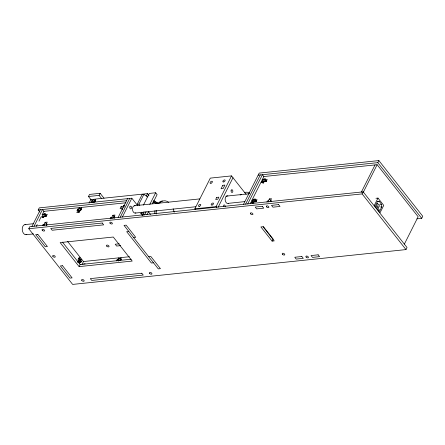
<?xml version="1.0" encoding="UTF-8"?>
<svg xmlns="http://www.w3.org/2000/svg" width="445" height="445" viewBox="0 0 445 445"><rect width="100%" height="100%" fill="white"/><g stroke="black" fill="none" stroke-linecap="round" stroke-linejoin="round"><path stroke-width="0.67" d="M28.775 228.736L29.815 226.666L363.159 191.84L407.03 247.52L405.99 249.589L72.646 284.416L28.775 228.736L362.119 193.909L363.159 191.84M39.939 212.137L38.22 209.951L39.26 207.882L131.831 198.214L137.789 205.774M31.94 226.444L40.345 209.734M34.065 226.221L42.47 209.512L44.066 211.536M36.368 226.321L37.235 224.597M38.971 221.148L41.129 216.854L42.548 216.709L43.265 217.622M46.586 216.298L45.145 214.473L47.27 214.251L46.23 216.32L43.61 216.609L42.175 214.785L43.905 211.336L79.316 207.637L80.751 209.462L80.061 210.841L79.138 210.936L78.632 211.948M42.548 216.709L42.097 217.605L43.655 217.438L44.105 216.543M42.175 214.785L43.588 214.635L44.038 213.739L45.596 213.578L45.145 214.473M42.614 225.515L43.12 224.503L44.044 224.408L45.084 222.339L47.209 222.116L46.163 224.185L46.886 225.098M46.002 225.198L46.519 224.163L45.084 222.339M46.325 225.609L47.087 224.091L46.163 224.185M79.316 207.637L78.62 209.017L77.697 209.111L76.935 210.63L77.858 210.535L79.293 212.36M77.858 210.535L76.818 212.604L78.943 212.382L79.983 210.313L80.901 210.218L81.663 208.699L80.745 208.794L81.463 209.706M80.745 208.794L81.441 207.415L125.929 202.764M91.058 199.772L88.477 196.495L89.517 194.426L100.142 193.319L104.013 198.231M89.045 203.176L90.875 199.538L93.355 199.282L94.791 201.107L94.329 202.024M93.355 199.282L92.66 200.662L91.737 200.756L90.975 202.275L91.898 202.18M95.503 201.351L94.785 200.439L95.475 199.06L147.523 193.619L148.964 195.444M88.477 196.495L99.102 195.388L100.142 193.319M77.614 262.25L78.654 260.175L78.031 259.385L78.793 257.866L79.416 258.662L80.111 257.282L67.629 241.44M78.732 260.709L80.851 260.486L81.48 261.276L79.355 261.499L78.732 260.709L79.421 259.329L81.546 259.107L83.543 261.643M78.843 262.511L79.355 261.499M79.31 263.557L80.089 262.005L80.712 262.795L81.48 261.276M80.851 260.486L81.546 259.107M79.104 266.616L132.215 261.07L113.275 237.029L60.164 242.581L79.104 266.616L80.145 264.547L131.186 259.213M82.019 264.413L83.465 261.538L118.871 257.839L120.311 259.663L119.85 260.586M110.143 218.94L110.905 217.421L111.823 217.327L112.869 215.258L114.994 215.035L113.948 217.104L114.671 218.017M113.787 218.117L114.304 217.082L112.869 215.258M114.359 218.022L114.871 217.01L113.948 217.104M124.761 205.306L123.721 205.418L123.271 206.313L121.146 206.536L120.105 208.605L122.23 208.382L121.78 209.278L122.814 209.172M118.136 217.438L127.582 198.659M120.261 217.216L129.706 198.437M122.386 216.993L131.831 198.214M137.761 205.54L137.216 204.277L142.077 194.615L143.846 194.432L147.851 196.924M139.53 205.356L138.99 204.088L143.846 194.432M146.277 196.106L147.523 193.619M143.429 205.101L149.297 193.436L155.667 192.768L157.107 194.599L152.479 203.793M118.871 257.839L118.181 259.218L117.258 259.318L116.495 260.831L117.413 260.737M141.521 212.209L141.004 213.244L142.606 215.28M140.576 213.288L143.129 213.022L143.646 211.987M121.023 259.913L120.3 258.996L120.996 257.616L129.428 256.737M141.866 215.13L144.564 214.846L146.105 211.781M149.809 204.422L155.667 192.768M146.928 214.835L148.469 211.77M195.578 209.74L194.86 208.822L210.307 178.117L231.55 175.897L246.18 194.459M194.86 208.822L216.103 206.602L231.55 175.897M218.161 207.203L232.991 177.722M243.482 204.344L259.201 173.088L378.879 160.584L422.75 216.264L421.71 218.334L416.893 218.84M245.607 204.121L260.286 174.935M247.732 203.899L262.411 174.713L263.846 176.537L262.111 179.991L263.551 181.816L266.171 181.527L267.211 179.457L265.087 179.68L266.527 181.504M250.123 203.827L250.908 202.275L252.321 202.125L253.038 203.037M256.359 201.719L254.918 199.894L257.043 199.672L256.003 201.741L253.383 202.03L251.948 200.206L261.07 182.061L262.489 181.91L263.568 183.279M252.321 202.125L251.87 203.02L253.428 202.859L253.878 201.963M251.948 200.206L253.361 200.055L253.811 199.16L255.369 198.998L254.918 199.894M262.489 181.91L262.038 182.806L263.596 182.645L264.046 181.749M262.111 179.991L263.529 179.841L263.98 178.946L265.537 178.779L265.087 179.68M256.292 200.879L255.252 200.984L254.801 201.88L253.361 200.055M266.455 180.659L265.42 180.77L264.97 181.666L263.529 179.841M266.9 202.086L267.412 201.073L268.329 200.973L269.37 198.904L271.495 198.681L270.454 200.756L271.172 201.668M270.287 201.769L270.81 200.734L269.37 198.904M270.866 201.668L271.378 200.656L270.454 200.756M272.09 241.118L274.215 240.895L263.04 226.716L260.915 226.939L272.09 241.118L273.13 239.048L264.336 227.89M361.284 192.246L375.024 164.923M258.161 175.158L377.833 162.653L378.879 160.584M363.098 192.646L377.149 164.7L418.144 216.732L404.405 244.055M377.989 198.086L374.345 205.334L380.102 212.632L383.746 205.39L377.989 198.086L375.964 198.298M381.81 206.892L379.902 210.685L375.586 205.212L377.493 201.413L379.146 201.251L381.543 204.294L381.81 206.892L380.52 207.025M263.796 176.543L377.149 164.7M94.785 200.439L95.703 200.345L94.941 201.863L94.017 201.958M38.22 209.951L126.541 200.728M137.216 204.277L138.99 204.088M134.423 205.729L199.855 198.893M226.021 196.162L249.439 193.714M24.97 224.603L33.77 223.679M135.174 213.077L195.783 206.741M228.152 203.359L244.678 201.635M26.005 234.699L33.447 233.92M377.855 201.385L379.146 201.251M379.607 204.5L381.543 204.294M128.811 231.456L126.686 231.678L151.378 263.017L153.503 262.795M133.606 237.541L135.731 237.319L126.141 225.148L124.016 225.37L158.298 268.88L160.422 268.658L150.833 256.487L148.708 256.709M119.227 243.81L115.216 244.227L116.651 246.052L120.667 245.634M78.353 258.773L79.416 258.662M77.964 262.227L80.089 262.005M120.3 258.996L121.224 258.901L120.462 260.42L119.538 260.514M83.599 263.946L85.156 263.779M153.581 200.489L158.732 203.693M377.833 162.653L421.71 218.334M362.119 193.909L405.99 249.589M263.98 178.946L265.42 180.77M268.329 200.973L269.053 201.891M267.412 201.073L268.129 201.986M253.811 199.16L255.252 200.984M263.245 226.505L264.108 227.595M216.103 206.602L216.826 207.52M148.202 211.436L150.555 214.423M144.886 211.864L145.604 212.777M143.129 213.022L144.564 214.846M123.721 205.418L124.439 206.33M123.271 206.313L123.988 207.225M121.146 206.536L122.586 208.36M99.102 195.388L101.683 198.665M111.823 217.327L112.546 218.239M110.905 217.421L111.623 218.334M92.66 200.662L93.739 202.03M91.737 200.756L93.177 202.581M78.62 209.017L80.061 210.841M118.181 259.218L119.26 260.586M77.697 209.111L79.138 210.936M117.258 259.318L118.698 261.143M44.038 213.739L45.479 215.564L45.028 216.465L43.588 214.635M78.22 260.72L79.51 262.361M62.467 242.113L80.145 264.547M44.044 224.408L44.761 225.32M43.12 224.503L43.838 225.42M261.526 182.361A1.335 0.851 84 0 1 261.894 180.715A1.335 0.851 84 0 1 263.023 181.299A1.335 0.851 84 0 1 262.85 183.045M251.269 202.236A1.385 0.879 84 0 1 252.348 200.845A1.385 0.879 84 0 1 252.866 203.065M135.825 212.888A3.693 2.347 84 0 1 132.521 209.628A3.693 2.347 84 0 1 135.102 205.79M223.546 206.686A1.335 0.851 84 0 1 224.302 204.928A1.335 0.851 84 0 1 225.126 206.853M240.155 195.171A1.385 0.879 84 0 1 241.507 194.749M228.635 203.365A3.877 2.464 84 0 1 225.17 199.95A3.877 2.464 84 0 1 227.879 195.917M95.553 200.995A1.385 0.757 26.7 0 1 93.856 199.722A1.385 0.757 26.7 0 1 95.375 199.36M121.374 259.557A1.385 0.757 26.7 0 1 119.377 258.284A1.385 0.757 26.7 0 1 121.212 258.089M81.19 209.284A1.385 0.757 26.7 0 1 79.839 207.871A1.385 0.757 26.7 0 1 81.658 207.887M79.672 257.455A1.385 0.757 26.7 0 1 80.918 259.04A1.385 0.757 26.7 0 1 78.704 258.417M26.817 234.448A5.079 3.232 84 0 1 22.272 229.965A5.079 3.232 84 0 1 25.821 224.692M156.173 214.067A14.307 9.1 84 0 1 156.423 210.418M159.56 203.159A14.307 9.1 84 0 1 168.616 202.269M173.161 208.766A14.307 9.1 84 0 1 174.134 212.298M154.754 213.589A14.307 9.1 84 0 1 155.005 210.563M158.142 203.309A14.307 9.1 84 0 1 162.475 200.956M152.696 202.108A14.307 9.1 84 0 1 156.223 203.56M153.269 201.919A14.307 9.1 84 0 1 157.992 203.376M244.294 192.674A14.307 9.1 84 0 1 249.612 192.969M216.715 197.391L215.675 199.46L217.8 199.238L218.84 197.168L216.715 197.391M222.789 185.309L221.054 188.758L223.179 188.535L224.914 185.087L222.789 185.309M377.527 203.387L376.659 205.112L378.578 207.542L379.446 205.818L377.527 203.387M102.244 223.034L50.747 228.413L52.187 230.237L103.685 224.859L102.244 223.034M262.294 206.313L255.213 207.053L256.648 208.877L263.729 208.138L262.294 206.313M278.581 204.611L271.5 205.351L272.935 207.175L280.016 206.436L278.581 204.611M37.819 234.376L35.695 234.598L45.284 246.769L47.409 246.547L37.819 234.376M62.511 265.715L60.387 265.938L69.976 278.108L72.101 277.886L62.511 265.715M141.805 273.236L90.307 278.62L91.748 280.445L143.24 275.066L141.805 273.236M301.849 256.515L294.768 257.255L296.209 259.085L303.29 258.345L301.849 256.515M318.136 254.818L311.055 255.558L312.496 257.382L319.577 256.643L318.136 254.818M211.008 183.24A1.385 0.751 -38.2 0 0 212.354 181.454A1.385 0.751 -38.2 0 0 210.346 182.105A1.385 0.751 -38.2 0 0 211.008 183.24M199.382 206.358A1.385 0.751 -38.2 0 0 200.728 204.578A1.385 0.751 -38.2 0 0 198.72 205.228A1.385 0.751 -38.2 0 0 199.382 206.358M223.757 181.905A1.385 0.751 -38.2 0 0 225.103 180.125A1.385 0.751 -38.2 0 0 223.095 180.776A1.385 0.751 -38.2 0 0 223.757 181.905M212.126 205.028A1.385 0.751 -38.2 0 0 213.472 203.243A1.385 0.751 -38.2 0 0 211.464 203.893A1.385 0.751 -38.2 0 0 212.126 205.028M266.549 206.858A1.385 0.757 26.7 0 0 268.769 207.481A1.385 0.757 26.7 0 0 267.523 205.902A1.385 0.757 26.7 0 0 266.549 206.858M306.11 257.06A1.385 0.757 26.7 0 0 308.324 257.683A1.385 0.757 26.7 0 0 307.078 256.103A1.385 0.757 26.7 0 0 306.11 257.06M282.447 254.262A1.385 0.757 26.7 0 0 284.661 254.885A1.385 0.757 26.7 0 0 283.415 253.305A1.385 0.757 26.7 0 0 282.447 254.262M250.607 213.856A1.385 0.757 26.7 0 0 252.827 214.479A1.385 0.757 26.7 0 0 251.581 212.899A1.385 0.757 26.7 0 0 250.607 213.856M110.049 223.206A1.385 0.757 26.7 0 0 112.262 223.829A1.385 0.757 26.7 0 0 111.016 222.25A1.385 0.757 26.7 0 0 110.049 223.206M42.264 230.288A1.385 0.757 26.7 0 0 44.478 230.911A1.385 0.757 26.7 0 0 43.232 229.331A1.385 0.757 26.7 0 0 42.264 230.288M52.905 256.442A1.385 0.757 26.7 0 0 55.124 257.071A1.385 0.757 26.7 0 0 53.878 255.486A1.385 0.757 26.7 0 0 52.905 256.442M81.819 280.495A1.385 0.757 26.7 0 0 84.038 281.118A1.385 0.757 26.7 0 0 82.792 279.538A1.385 0.757 26.7 0 0 81.819 280.495M149.603 273.414A1.385 0.757 26.7 0 0 151.823 274.037A1.385 0.757 26.7 0 0 150.577 272.457A1.385 0.757 26.7 0 0 149.603 273.414M129.862 206.892A1.385 0.879 84 0 0 130.83 208.883A1.385 0.879 84 0 0 131.381 206.741A1.385 0.879 84 0 0 129.862 206.892M231.133 190.466A1.385 0.879 84 0 0 232.101 192.457A1.385 0.879 84 0 0 232.652 190.315A1.385 0.879 84 0 0 231.133 190.466M106.728 246.102A1.385 0.757 26.7 0 0 108.942 246.725A1.385 0.757 26.7 0 0 107.696 245.145A1.385 0.757 26.7 0 0 106.728 246.102"/></g></svg>
